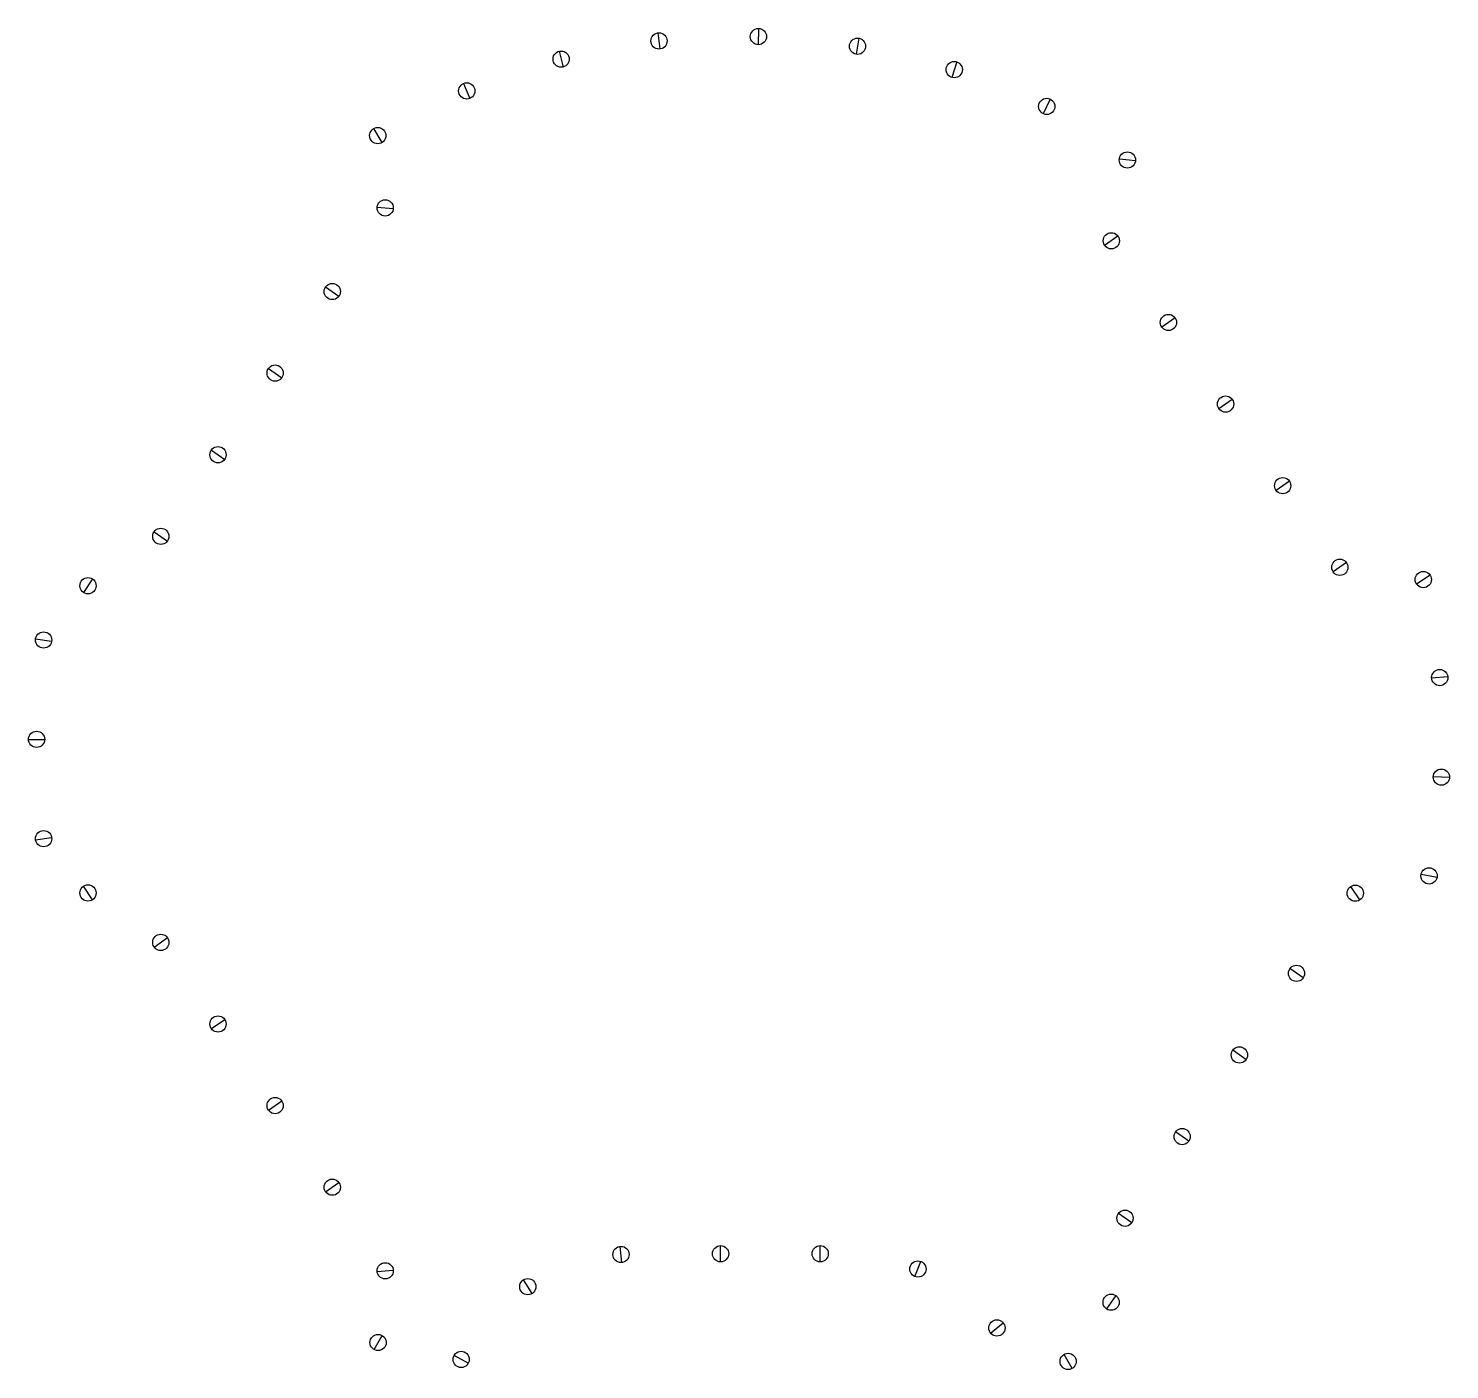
# Model space of a CAD drawing. Extents: x -87 to 87, y -78 to 87.
import ezdxf

# ---------------------------------------------------------------- set-up
doc = ezdxf.new("R2010")
doc.units = 0
doc.layers.add('MODELSKETCH_VISIBLE', color=7, linetype='CONTINUOUS')

msp = doc.modelspace()

# ---------------------------------------------------------------- linework, layer by layer
at = {"layer": 'MODELSKETCH_VISIBLE'}
for p, q in [((2.35, 87.47), (2.3, 85.47)), ((-10.03, 86.93), (-9.8, 84.94)), ((14.68, 86.27), (14.35, 84.3)), ((-22.21, 84.66), (-21.7, 82.72)), ((26.73, 83.35), (26.12, 81.44)), ((-33.95, 80.7), (-33.18, 78.85)), ((38.24, 78.77), (37.37, 76.97)), ((-45.02, 75.14), (-44, 73.42)), ((48.73, 71.17), (46.74, 71.39)), ((-44.6, 65.46), (-42.6, 65.32)), ((46.57, 61.91), (44.93, 60.76)), ((-50.93, 55.68), (-49.29, 54.53)), ((53.6, 51.87), (51.96, 50.72)), ((-57.96, 45.64), (-56.32, 44.49)), ((60.63, 41.82), (58.99, 40.68)), ((-64.99, 35.59), (-63.35, 34.45)), ((67.66, 31.78), (66.02, 30.63)), ((-72.02, 25.55), (-70.39, 24.4)), ((74.69, 21.74), (73.06, 20.59)), ((-79.62, 19.74), (-80.71, 18.07)), ((84.97, 20.21), (83.3, 19.11)), ((-86.62, 12.36), (-84.64, 12.08)), ((87.16, 7.69), (85.17, 7.51)), ((-87.5, 0), (-85.5, 0)), ((87.37, -4.7), (85.38, -4.6)), ((-86.62, -12.36), (-84.64, -12.08)), ((85.83, -17), (83.87, -16.61)), ((-79.62, -19.74), (-80.71, -18.07)), ((76.33, -19.76), (75.22, -18.1)), ((-72.02, -25.55), (-70.39, -24.4)), ((69.36, -29.36), (67.72, -28.21)), ((-64.99, -35.59), (-63.35, -34.45)), ((62.32, -39.4), (60.69, -38.26)), ((-57.96, -45.64), (-56.32, -44.49)), ((55.29, -49.45), (53.65, -48.3)), ((-50.93, -55.68), (-49.29, -54.53)), ((48.26, -59.49), (46.62, -58.34)), ((-14.5, -64.38), (-14.67, -62.38)), ((-2.33, -64.29), (-2.33, -62.29)), ((9.93, -64.29), (9.93, -62.29)), ((21.56, -66.09), (22.33, -64.25)), ((-44.6, -65.46), (-42.6, -65.32)), ((-25.5, -68.18), (-26.6, -66.51)), ((46.3, -68.43), (45.15, -70.07)), ((-44.97, -75.07), (-43.96, -73.34)), ((30.9, -73.05), (32.45, -71.79)), ((-33.37, -76.76), (-35.13, -75.82)), ((40.94, -77.41), (39.94, -75.68))]:
    msp.add_line(p, q, dxfattribs=at)
for centre in [(2.33, 86.47), (-9.91, 85.93), (14.52, 85.28), (-21.95, 83.69), (26.42, 82.4), (-33.56, 79.78), (37.81, 77.87), (-44.51, 74.28), (47.73, 71.28), (-43.6, 65.39), (45.75, 61.34), (-50.11, 55.1), (52.78, 51.29), (-57.14, 45.06), (59.81, 41.25), (-64.17, 35.02), (66.84, 31.21), (-71.21, 24.98), (73.87, 21.17), (-80.17, 18.9), (84.14, 19.66), (-85.63, 12.22), (86.17, 7.6), (-86.5, 0), (86.37, -4.65), (-85.63, -12.22), (84.85, -16.8), (-80.17, -18.9), (75.77, -18.93), (-71.21, -24.98), (68.54, -28.79), (-64.17, -35.02), (61.51, -38.83), (-57.14, -45.06), (54.47, -48.87), (-50.11, -55.1), (47.44, -58.92), (-14.58, -63.38), (-2.33, -63.29), (9.93, -63.29), (-43.6, -65.39), (21.95, -65.17), (-26.05, -67.34), (45.73, -69.25), (31.67, -72.42), (-44.47, -74.21), (-34.25, -76.29), (40.44, -76.54)]:
    msp.add_circle(centre, 1, dxfattribs=at)

doc.saveas('drawing.dxf')
